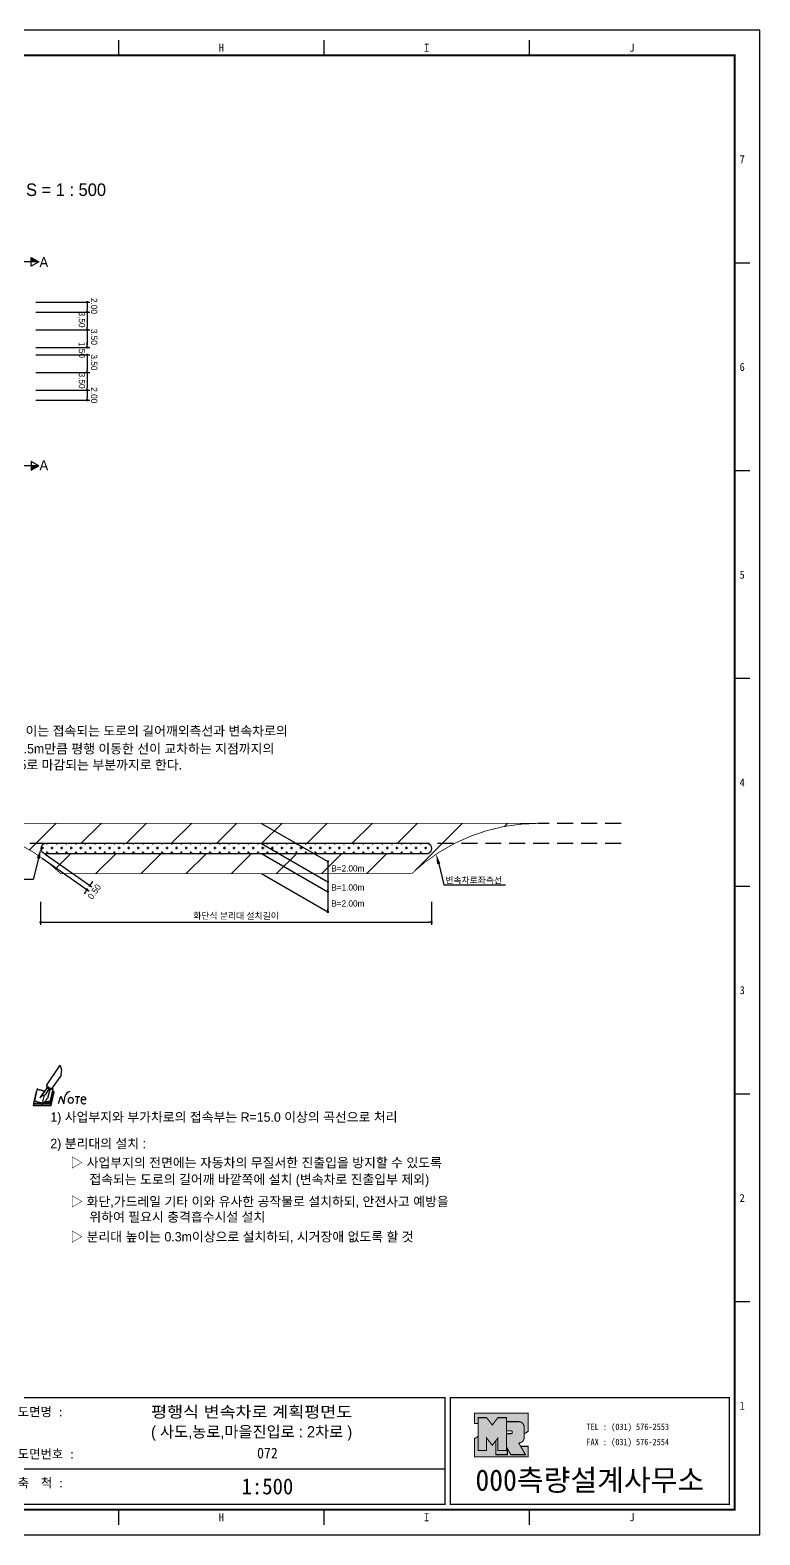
# Model space of a CAD drawing. Header units: millimetres. Extents: x 454 to 878, y -2 to 298.
# Drawn here: x 732.4 to 877.5, y -1.8 to 297.6 of the extents above; entities that cross this region are included whole.
import ezdxf
from ezdxf.enums import TextEntityAlignment as Align

# ---------------------------------------------------------------- set-up
doc = ezdxf.new("R2010")
doc.units = ezdxf.units.MM
doc.linetypes.add('HIDDEN', pattern=[9.525, 6.35, -3.175])
for name, color, linetype in [('CM-LANE-0030', 30, 'Continuous'), ('CZ-DIMT-0002', 7, 'Continuous'), ('CZ-LIN2-0003', 3, 'Continuous'), ('CZ-LINE-0001', 7, 'Continuous'), ('CZ-TEXT-BOX0', 7, 'Continuous'), ('TITLE', 7, 'Continuous')]:
    doc.layers.add(name, color=color, linetype=linetype)
doc.styles.add('돋움', font='')
doc.styles.add('돋음체', font='')
doc.styles.get('돋움').set_extended_font_data('Dotum')
doc.styles.get('돋음체').set_extended_font_data('DotumChe')

# ---------------------------------------------------------------- blocks, each defined once
blk = doc.blocks.new('note')
for p, q in [((0.85, 3.5), (3.53, 7.57)), ((3.53, 7.57), (3.8, 6.64)), ((3.8, 6.64), (3.69, 5.72)), ((1, 3.1), (0.75, 2.77)), ((0.85, 3.5), (1.8, 2.79)), ((1, 3.4), (0.85, 3.21)), ((0.85, 3.21), (1.52, 2.71)), ((1.8, 2.79), (3.74, 5.46)), ((3.69, 5.72), (3.74, 5.46)), ((-1.24, 2.36), (-1.77, 0)), ((-1.77, 0), (1.77, 0)), ((-1.77, 0), (-1.77, -0.3)), ((-1.53, 0.52), (-1.55, 0.54)), ((-1.01, 2.9), (-1.53, 0.52)), ((-1.48, 0.48), (-1.53, 0.52)), ((-1.43, 0.44), (-1.48, 0.48)), ((-1.38, 0.41), (-1.43, 0.44)), ((-1.33, 0.4), (-1.38, 0.41)), ((-1.27, 0.37), (-1.33, 0.4)), ((-1.22, 0.35), (-1.27, 0.37)), ((-1.13, 2.36), (-1.24, 2.36)), ((-1.17, 0.33), (-1.22, 0.35)), ((-1.12, 0.32), (-1.17, 0.33)), ((-1.02, 0.25), (-1.12, 0.32)), ((-0.97, 0.22), (-1.02, 0.25)), ((-1, 2.9), (-1.01, 2.9)), ((-0.98, 2.85), (-1, 2.9)), ((-0.95, 2.8), (-0.98, 2.85)), ((-0.93, 0.21), (-0.97, 0.22)), ((-0.9, 2.75), (-0.95, 2.8)), ((-0.88, 0.19), (-0.93, 0.21)), ((-0.85, 2.72), (-0.9, 2.75)), ((-0.8, 0.18), (-0.88, 0.19)), ((-0.79, 2.69), (-0.85, 2.72)), ((-0.75, 0.17), (-0.8, 0.18)), ((-0.74, 2.68), (-0.79, 2.69)), ((-0.7, 0.16), (-0.75, 0.17)), ((-0.69, 2.65), (-0.74, 2.68)), ((-0.64, 0.15), (-0.7, 0.16)), ((-0.64, 2.65), (-0.69, 2.65)), ((-0.59, 2.63), (-0.64, 2.65)), ((-0.58, 0.14), (-0.64, 0.15)), ((-0.54, 2.62), (-0.59, 2.63)), ((-0.53, 0.13), (-0.58, 0.14)), ((-0.48, 2.61), (-0.54, 2.62)), ((-0.48, 0.12), (-0.53, 0.13)), ((-0.43, 2.61), (-0.48, 2.61)), ((-0.43, 0.11), (-0.48, 0.12)), ((0.75, 2.77), (-0.46, 1.16)), ((0.37, 2.24), (-0.46, 1.16)), ((-0.46, 1.16), (-0.08, 1.47)), ((-0.38, 2.59), (-0.43, 2.61)), ((-0.38, 0.08), (-0.43, 0.11)), ((-0.33, 2.59), (-0.38, 2.59)), ((-0.29, 0.06), (-0.38, 0.08)), ((-0.27, 2.58), (-0.33, 2.59)), ((-0.23, 0.05), (-0.29, 0.06)), ((-0.22, 2.57), (-0.27, 2.58)), ((-0.16, 0.04), (-0.23, 0.05)), ((-0.17, 2.56), (-0.22, 2.57)), ((-0.12, 2.55), (-0.17, 2.56)), ((-0.11, 0.03), (-0.16, 0.04)), ((-0.07, 2.53), (-0.12, 2.55)), ((-0.04, 0.02), (-0.11, 0.03)), ((-0.08, 1.47), (0.72, 1.75)), ((-0.01, 2.51), (-0.07, 2.53)), ((-0.05, -0.3), (-0.05, 0)), ((0, 0), (-0.04, 0.02)), ((0.04, 2.5), (-0.01, 2.51)), ((0.37, 1.63), (0, 0)), ((0, 0), (1.6, 0.53)), ((0, 0), (1.65, 0.18)), ((0, 0.01), (0.06, 0.04)), ((0, -0.3), (0, 0)), ((0.09, 2.48), (0.04, 2.5)), ((0.05, -0.3), (0.05, 0)), ((0.06, 0.04), (0.11, 0.07)), ((0.14, 2.48), (0.09, 2.48)), ((0.11, 0.07), (0.16, 0.09)), ((0.2, 2.47), (0.14, 2.48)), ((0.16, 0.09), (0.21, 0.12)), ((0.26, 2.43), (0.18, 2.46)), ((0.21, 0.12), (0.27, 0.14)), ((0.34, 2.4), (0.26, 2.43)), ((0.27, 0.14), (0.36, 0.19)), ((0.45, 2.37), (0.34, 2.4)), ((0.36, 0.19), (0.41, 0.22)), ((0.41, 0.22), (0.46, 0.27)), ((0.46, 0.27), (0.51, 0.3)), ((0.51, 0.3), (0.56, 0.34)), ((0.56, 0.34), (0.6, 0.4)), ((0.6, 0.4), (0.64, 0.45)), ((0.64, 0.45), (0.67, 0.51)), ((0.67, 0.51), (0.74, 0.58)), ((0.72, 1.75), (1.16, 2.53)), ((0.74, 0.58), (0.79, 0.63)), ((0.79, 0.63), (0.83, 0.68)), ((0.83, 0.68), (0.86, 0.73)), ((0.86, 0.73), (0.89, 0.79)), ((0.89, 0.84), (0.92, 0.89)), ((0.89, 0.79), (0.89, 0.84)), ((0.92, 0.89), (0.96, 0.95)), ((0.96, 0.95), (1.01, 0.97)), ((1.47, 2.74), (1.01, 0.97)), ((1.16, 2.53), (1.37, 2.82)), ((2.13, 2.84), (1.44, 2.63)), ((1.52, 2.71), (1.66, 2.9)), ((1.6, 0.53), (2.13, 2.84)), ((1.65, 0.18), (2.19, 2.48)), ((1.77, 0), (2.3, 2.36)), ((1.77, -0.3), (2.3, 2.07)), ((1.77, -0.38), (2.3, 1.99)), ((1.77, -0.44), (2.3, 1.93)), ((1.77, 0), (1.77, -0.3)), ((2.19, 2.48), (2.04, 2.47)), ((2.3, 2.36), (2.16, 2.36)), ((2.3, 2.36), (2.3, 2.07)), ((3.21, -0.08), (3.68, 1.4)), ((3.68, 1.4), (4.26, -0.14)), ((4.26, -0.14), (4.56, 1.44)), ((6.55, 1.34), (7.46, 1.34)), ((7.01, 1.34), (6.87, -0.11)), ((7.71, 0.77), (7.71, 0.55)), ((7.71, 0.77), (8.67, 0.77)), ((-1.77, -0.3), (1.77, -0.3)), ((-1.77, -0.43), (-1.77, -0.3)), ((-1.77, -0.37), (1.77, -0.37)), ((-1.77, -0.43), (1.77, -0.43))]:
    blk.add_line(p, q)
for centre, major_axis, start_param, end_param in [((0.4, 2.31), (0.0702, 0.0702), 3.283946, 6.425539), ((5.68, 1.23), (-0.806, 0.806), -0.591174, 0.597824), ((5.66, 0.58), (-0.378, 0.378), 3.926991, 10.210176), ((8.3, 0.49), (0.422, 0.422), 2.265602, 4.634911), ((8.19, 0.77), (-0.342, 0.342), 3.926991, 7.068583)]:
    blk.add_ellipse(centre, major_axis=major_axis, ratio=1, start_param=start_param, end_param=end_param)
blk = doc.blocks.new('_Dot')
at = {"color": 0, "linetype": 'ByBlock', "lineweight": -2}
blk.add_line((-0.5, 0), (-1, 0), dxfattribs=at)
at = {"color": 0, "linetype": 'ByBlock', "const_width": 0.5}
blk.add_lwpolyline([(-0.25, 0, 1), (0.25, 0, 1)], format="xyb", close=True, dxfattribs=at)

msp = doc.modelspace()

# ---------------------------------------------------------------- hatches: boundary and pattern name
at = {"layer": 'CM-LANE-0030'}
h = msp.add_hatch(dxfattribs=at)
h.set_pattern_fill('ANSI31', color=256, scale=2, style=0)
h.set_pattern_definition([(45, (-566.4804, 595.911), (-4.490128, 4.490128), [])])
h.paths.add_polyline_path([(808.31, 129.8, -0.191871), (833.41, 139.8), (713.41, 139.8, -0.191871), (738.51, 129.8)])
h.paths.add_polyline_path([(735.23, 133.8, 0.002096), (734.97, 133.99, -0.732581), (735.55, 135.8), (811.27, 135.8, -0.732581), (811.85, 133.99, 0.002096), (811.59, 133.8)], flags=16)
at = {"layer": 'CZ-LIN2-0003'}
h = msp.add_hatch(dxfattribs=at)
h.set_pattern_fill('CROSS', color=256, scale=0.15, style=0)
h.set_pattern_definition([(0, (-566.4804, 595.9112), (0.9525, 0.9525), [0.47625, -1.42875]), (90, (-566.2423, 595.6731), (-0.9525, 0.9525), [0.47625, -1.42875])])
h.paths.add_polyline_path([(735.55, 135.8, 0.732581), (734.97, 133.99, -0.002096), (735.23, 133.8), (811.59, 133.8, -0.002096), (811.85, 133.99, 0.732581), (811.27, 135.8)])
at = {"layer": 'CZ-LINE-0001'}
for points in [[(732.61, 252.4), (732.61, 251.52), (734.13, 251.52)], [(734.13, 210.92), (732.61, 210.92), (732.61, 210.04)]]:
    msp.add_hatch(color=256, dxfattribs=at).paths.add_polyline_path(points)
at = {"layer": 'TITLE', "ltscale": 150}
h = msp.add_hatch(color=8, dxfattribs=at)
edge = h.paths.add_edge_path()
edge.add_line((831.46, 22.47), (820.79, 22.47))
edge.add_line((820.79, 22.47), (820.79, 20.39))
edge.add_line((820.79, 20.39), (821.5, 20.39))
edge.add_line((821.5, 20.39), (821.5, 21.57))
edge.add_line((821.5, 21.57), (823.19, 21.57))
edge.add_line((823.19, 21.57), (824.32, 20.11))
edge.add_line((824.32, 20.11), (825.45, 21.57))
edge.add_line((825.45, 21.57), (827.14, 21.57))
edge.add_line((827.14, 21.57), (827.14, 20.77))
edge.add_line((827.14, 20.77), (829.58, 20.77))
edge.add_arc((829.58, 19.7), 1.07, 0, 90, ccw=False)
edge.add_line((830.65, 19.7), (830.65, 18.33))
edge.add_line((830.65, 18.33), (831.46, 18.84))
edge.add_line((831.46, 18.84), (831.46, 22.47))
h.paths.add_polyline_path([(825.01, 16.95), (824.32, 16.07), (823.19, 17.52), (823.19, 15.01), (821.5, 15.01), (821.5, 17.86), (820.79, 17.41), (820.79, 13.78), (831.46, 13.78), (831.46, 15.86), (829.96, 15.86), (830.92, 14.21), (828.02, 14.21), (827.32, 15.42), (827.32, 14.21), (825.01, 14.21)])
msp.add_hatch(color=5, dxfattribs=at).paths.add_polyline_path([(827.14, 21.57), (825.45, 21.57), (824.32, 20.11), (823.19, 21.57), (821.5, 21.57), (821.5, 15.01), (823.19, 15.01), (823.19, 17.52), (824.32, 16.07), (825.45, 17.52), (825.45, 15.01), (827.14, 15.01)])
h = msp.add_hatch(color=161, dxfattribs=at)
edge = h.paths.add_edge_path()
edge.add_arc((829.58, 19.7), 1.07, 360, 450)
edge.add_line((829.58, 20.77), (827.14, 20.77))
edge.add_line((827.14, 20.77), (827.14, 18.92))
edge.add_line((827.14, 18.92), (828.14, 18.92))
edge.add_arc((828.14, 18.8), 0.113, 0, 90, ccw=False)
edge.add_line((828.25, 18.8), (828.25, 18.49))
edge.add_arc((828.14, 18.49), 0.113, 270, 360, ccw=False)
edge.add_line((828.14, 18.38), (827.14, 18.38))
edge.add_line((827.14, 18.38), (827.14, 15.01))
edge.add_line((827.14, 15.01), (825.45, 15.01))
edge.add_line((825.45, 15.01), (825.45, 17.52))
edge.add_line((825.45, 17.52), (825.01, 16.95))
edge.add_line((825.01, 16.95), (825.01, 14.21))
edge.add_line((825.01, 14.21), (827.32, 14.21))
edge.add_line((827.32, 14.21), (827.32, 15.42))
edge.add_line((827.32, 15.42), (828.02, 14.21))
edge.add_line((828.02, 14.21), (830.92, 14.21))
edge.add_line((830.92, 14.21), (829.58, 16.53))
edge.add_arc((829.58, 17.59), 1.07, 270, 360)
edge.add_line((830.65, 17.59), (830.65, 19.7))

# ---------------------------------------------------------------- linework, layer by layer
at = {"color": 0, "linetype": 'ByBlock', "lineweight": -2}
for p, q in [((743.77, 243.25), (743.77, 243)), ((743.77, 241.75), (743.77, 242)), ((743.77, 241.25), (743.77, 241)), ((743.77, 238.25), (743.77, 238.5)), ((743.77, 237.75), (743.77, 237.5)), ((743.77, 234.75), (743.77, 235)), ((743.77, 234.75), (743.77, 235)), ((743.77, 232.75), (743.77, 232.5)), ((743.77, 232.75), (743.77, 232.5)), ((743.77, 229.75), (743.77, 230)), ((743.77, 229.25), (743.77, 229)), ((743.77, 226.25), (743.77, 226.5)), ((743.77, 225.75), (743.77, 225.5)), ((743.77, 224.25), (743.77, 224.5)), ((791.61, 131.95), (791.61, 131.7)), ((743.57, 126.41), (743.43, 126.21)), ((744.43, 127.64), (744.58, 127.85)), ((791.61, 127.95), (791.61, 127.7)), ((791.61, 126.45), (791.61, 126.7)), ((791.61, 122.45), (791.61, 122.7))]:
    msp.add_line(p, q, dxfattribs=at)
at = {"color": 0, "linetype": 'ByBlock', "const_width": 0.25}
for points in [[(743.77, 243.38, 1), (743.77, 243.63, 1)], [(743.77, 241.38, 1), (743.77, 241.63, 1)], [(743.77, 241.63, 1), (743.77, 241.38, 1)], [(743.77, 237.88, 1), (743.77, 238.13, 1)], [(743.77, 238.13, 1), (743.77, 237.88, 1)], [(743.77, 234.63, 1), (743.77, 234.38, 1)], [(743.77, 234.63, 1), (743.77, 234.38, 1)], [(743.77, 232.88, 1), (743.77, 233.13, 1)], [(743.77, 232.88, 1), (743.77, 233.13, 1)], [(743.77, 229.38, 1), (743.77, 229.63, 1)], [(743.77, 229.63, 1), (743.77, 229.38, 1)], [(743.77, 226.13, 1), (743.77, 225.88, 1)], [(743.77, 225.88, 1), (743.77, 226.13, 1)], [(743.77, 224.13, 1), (743.77, 223.88, 1)], [(791.61, 132.08, 1), (791.61, 132.33, 1)], [(743.64, 126.52, 1), (743.79, 126.72, 1)], [(744.36, 127.54, 1), (744.22, 127.33, 1)], [(791.61, 128.08, 1), (791.61, 128.33, 1)], [(791.61, 126.33, 1), (791.61, 126.08, 1)], [(791.61, 122.33, 1), (791.61, 122.08, 1)]]:
    msp.add_lwpolyline(points, format="xyb", close=True, dxfattribs=at)
at = {"layer": 'CM-LANE-0030', "const_width": 0.15}
msp.add_lwpolyline([(713.41, 139.8), (833.41, 139.8, 0.191871), (808.31, 129.8), (738.51, 129.8, 0.191871)], format="xyb", close=True, dxfattribs=at)
at = {"layer": 'CZ-LIN2-0003'}
msp.add_lwpolyline([(811.59, 133.8, -0.002096), (811.85, 133.99, 0.732581), (811.27, 135.8), (735.55, 135.8, 0.732581), (734.97, 133.99, -0.002096), (735.23, 133.8)], format="xyb", close=True, dxfattribs=at)
at = {"layer": 'CZ-LINE-0001'}
for p, q in [((734.13, 251.52), (729.22, 251.52)), ((732.61, 250.64), (732.61, 252.4)), ((732.61, 252.4), (734.13, 251.52)), ((734.13, 251.52), (732.61, 250.64)), ((733.54, 243.5), (744.27, 243.5)), ((743.77, 243), (743.77, 242)), ((733.54, 241.5), (744.27, 241.5)), ((733.54, 241.5), (744.27, 241.5)), ((743.77, 241), (743.77, 238.5)), ((733.54, 238), (744.27, 238)), ((733.54, 238), (744.27, 238)), ((743.77, 237.5), (743.77, 235)), ((733.54, 234.5), (744.27, 234.5)), ((733.54, 234.5), (744.27, 234.5)), ((743.77, 235), (743.77, 235.5)), ((733.54, 233), (744.27, 233)), ((733.54, 233), (744.27, 233)), ((743.77, 232.5), (743.77, 232)), ((743.77, 232.5), (743.77, 230)), ((733.54, 229.5), (744.27, 229.5)), ((733.54, 229.5), (744.27, 229.5)), ((743.77, 229), (743.77, 226.5)), ((733.54, 226), (744.27, 226)), ((733.54, 226), (744.27, 226)), ((743.77, 225.5), (743.77, 224.5)), ((733.54, 224), (744.27, 224)), ((734.13, 210.92), (729.22, 210.92)), ((734.13, 210.92), (732.61, 211.8)), ((732.61, 211.8), (732.61, 210.04)), ((732.61, 210.04), (734.13, 210.92)), ((778.44, 139.8), (791.61, 132.2)), ((778.44, 135.8), (791.61, 128.2)), ((734.8, 132.88), (744.12, 126.33)), ((735.38, 133.7), (744.7, 127.15)), ((778.44, 133.8), (791.61, 126.2)), ((791.61, 132.2), (791.61, 122.2)), ((778.44, 129.8), (791.61, 122.2)), ((743.43, 126.21), (743.14, 125.8)), ((744.58, 127.85), (744.87, 128.25)), ((734.49, 124.18), (734.49, 119.64)), ((812.23, 124.18), (812.23, 119.64)), ((734.99, 120.14), (811.73, 120.14))]:
    msp.add_line(p, q, dxfattribs=at)
at = {"layer": 'CZ-LINE-0001', "linetype": 'HIDDEN', "ltscale": 0.5}
for p, q in [((849.93, 139.8), (833.41, 139.8)), ((735.55, 135.8), (696.89, 135.8)), ((849.93, 135.8), (811.27, 135.8))]:
    msp.add_line(p, q, dxfattribs=at)
at = {"layer": 'CZ-LINE-0001'}
msp.add_lwpolyline([(734.06, 132.82), (733.01, 128.64), (726.66, 128.64)], dxfattribs=at)
at = {"layer": 'CZ-LINE-0001', "extrusion": (0, 0, -1)}
msp.add_lwpolyline([(-813.66, 131.74), (-814.71, 127.56), (-826.94, 127.56)], dxfattribs=at)
at = {"layer": 'CZ-LINE-0001'}
msp.add_solid([(733.73, 132.9), (734.54, 134.76), (734.38, 132.74)], dxfattribs=at)
at = {"layer": 'CZ-LINE-0001', "extrusion": (0, 0, -1)}
msp.add_solid([(-813.98, 131.82), (-813.17, 133.68), (-813.33, 131.66)], dxfattribs=at)
at = {"layer": 'TITLE', "color": 7, "linetype": 'Continuous'}
for p, q in [((750.04, 292.58), (750.04, 295.6)), ((790.86, 292.58), (790.86, 295.6)), ((831.69, 292.58), (831.69, 295.6)), ((875.53, 251.25), (872.51, 251.25)), ((875.53, 209.92), (872.51, 209.92)), ((875.53, 168.59), (872.51, 168.59)), ((875.53, 127.26), (872.51, 127.26)), ((875.53, 85.93), (872.51, 85.93)), ((875.53, 44.6), (872.51, 44.6)), ((750.04, 0.25), (750.04, 3.28)), ((790.86, 0.25), (790.86, 3.28)), ((831.69, 0.25), (831.69, 3.28))]:
    msp.add_line(p, q, dxfattribs=at)
at = {"layer": 'TITLE', "ltscale": 150}
msp.add_line((728.34, 11.41), (814.95, 11.41), dxfattribs=at)
at = {"layer": 'TITLE'}
msp.add_line((872.62, 3.28), (463.76, 3.28), dxfattribs=at)
msp.add_lwpolyline([(454.18, -1.76), (877.54, -1.76), (877.54, 297.62), (454.18, 297.62)], close=True, dxfattribs=at)
at = {"layer": 'TITLE', "linetype": 'Continuous', "const_width": 0.403}
msp.add_lwpolyline([(464.26, 3.28), (464.26, 292.58), (872.51, 292.58), (872.51, 3.28)], close=True, dxfattribs=at)
at = {"layer": 'TITLE', "ltscale": 150}
for points, const_width in [([(728.34, 25.56), (814.95, 25.56), (814.95, 4.34), (728.34, 4.34)], 0.265), ([(871.45, 25.56), (871.45, 4.34), (816.01, 4.34), (816.01, 25.56), (871.45, 25.56)], 0.265), ([(827.14, 21.57), (825.45, 21.57), (824.32, 20.11), (823.19, 21.57), (821.5, 21.57), (821.5, 15.01), (823.19, 15.01), (823.19, 17.52), (824.32, 16.07), (825.45, 17.52), (825.45, 15.01), (827.14, 15.01)], 0.212), ([(825.01, 16.95), (824.32, 16.07), (823.19, 17.52), (823.19, 15.01), (821.5, 15.01), (821.5, 17.86), (820.79, 17.41), (820.79, 13.78), (831.46, 13.78), (831.46, 15.86), (829.96, 15.86), (830.92, 14.21), (828.02, 14.21), (827.32, 15.42), (827.32, 14.21), (825.01, 14.21)], 0.212)]:
    msp.add_lwpolyline(points, close=True, dxfattribs=dict(at, const_width=const_width))
at = {"layer": 'TITLE', "ltscale": 150, "const_width": 0.212}
for points in [[(831.46, 22.47), (820.79, 22.47), (820.79, 20.39), (821.5, 20.39), (821.5, 21.57), (823.19, 21.57), (824.32, 20.11), (825.45, 21.57), (827.14, 21.57), (827.14, 20.77), (829.58, 20.77, -0.414214), (830.65, 19.7), (830.65, 18.33), (831.46, 18.84)], [(830.65, 19.7, 0.414214), (829.58, 20.77), (827.14, 20.77), (827.14, 18.92), (828.14, 18.92, -0.414214), (828.25, 18.8), (828.25, 18.49, -0.414214), (828.14, 18.38), (827.14, 18.38), (827.14, 15.01), (825.45, 15.01), (825.45, 17.52), (825.01, 16.95), (825.01, 14.21), (827.32, 14.21), (827.32, 15.42), (828.02, 14.21), (830.92, 14.21), (829.58, 16.53, 0.414214), (830.65, 17.59)]]:
    msp.add_lwpolyline(points, format="xyb", close=True, dxfattribs=at)

# ---------------------------------------------------------------- block references
at = {"layer": 'CZ-LINE-0001', "xscale": 0.5, "yscale": 0.5, "zscale": 0.5, "rotation": 180}
msp.add_blockref('_Dot', (734.49, 120.14), dxfattribs=at)
at = {"layer": 'CZ-LINE-0001', "xscale": 0.5, "yscale": 0.5, "zscale": 0.5}
msp.add_blockref('_Dot', (812.23, 120.14), dxfattribs=at)
at = {"layer": 'CZ-TEXT-BOX0'}
msp.add_blockref('note', (734.83, 84.12), dxfattribs=at)

# ---------------------------------------------------------------- texts
at = {"layer": 'CZ-DIMT-0002', "style": '돋움'}
for p in [(735.13, 251.46), (735.13, 211.03)]:
    msp.add_text('A', height=2, dxfattribs=at).set_placement(p, align=Align.MIDDLE_CENTER)
for s, p in [('2.00', (744.52, 244.32)), ('3.50', (742.09, 241.62)), ('3.50', (744.52, 238.16)), ('1.50', (742.09, 235.57)), ('3.50', (744.52, 233.09)), ('3.50', (742.09, 229.48)), ('2.00', (744.52, 226.56))]:
    msp.add_text(s, height=1.25, rotation=270, dxfattribs=at).set_placement(p)
for s, p in [('○ 분리대 설치길이는 접속되는 도로의 길어깨외측선과 변속차로의', (713.46, 158.2)), ('좌측선에서 0.5m만큼 평행 이동한 선이 교차하는 지점까지의', (717.31, 154.65)), ('길이중 R=0.5로 마감되는 부분까지로 한다.', (717.31, 151.45)), ('1) 사업부지와 부가차로의 접속부는 R=15.0 이상의 곡선으로 처리', (736.43, 81.37)), ('2) 분리대의 설치 :', (736.43, 76.1)), ('▷ 사업부지의 전면에는 자동차의 무질서한 진출입을 방지할 수 있도록', (740.41, 72.3)), ('접속되는 도로의 길어깨 바깥쪽에 설치 (변속차로 진출입부 제외)', (744.19, 68.97)), ('▷ 화단,가드레일 기타 이와 유사한 공작물로 설치하되, 안전사고 예방을', (740.41, 64.57)), ('위하여 필요시 충격흡수시설 설치', (744.19, 61.5)), ('▷ 분리대 높이는 0.3m이상으로 설치하되, 시거장애 없도록 할 것', (740.41, 57.56))]:
    msp.add_text(s, height=1.875, dxfattribs=at).set_placement(p, align=Align.MIDDLE_LEFT)
for s, p in [('B=2.00m', (792.3, 130.22)), ('변속차로좌측선', (814.99, 127.87)), ('B=1.00m', (792.3, 126.43)), ('B=2.00m', (792.3, 123.24))]:
    msp.add_text(s, height=1.25, dxfattribs=at).set_placement(p)
at = {"layer": 'CZ-DIMT-0002', "insert": (745.18, 126.2), "char_height": 1.25, "attachment_point": 5, "rotation": 54.9032, "style": '돋움'}
msp.add_mtext('\\A1;0.50', dxfattribs=at)
at = {"layer": 'CZ-LINE-0001', "insert": (773.36, 121.34), "char_height": 1.25, "attachment_point": 5, "style": '돋움'}
msp.add_mtext('\\A1;화단식 분리대 설치길이', dxfattribs=at)
at = {"layer": 'TITLE', "color": 3, "linetype": 'Continuous', "style": '돋음체'}
for s, p in [('H', (770.45, 294.09)), ('I', (811.27, 294.09)), ('J', (852.1, 294.09)), ('7', (874.02, 271.92)), ('6', (874.02, 230.59)), ('5', (874.02, 189.26)), ('4', (874.02, 147.93)), ('3', (874.02, 106.6)), ('2', (874.02, 65.27)), ('1', (874.02, 23.95)), ('H', (770.45, 1.76)), ('I', (811.27, 1.76)), ('J', (852.1, 1.76))]:
    msp.add_text(s, height=1.59, dxfattribs=at).set_placement(p, align=Align.MIDDLE)
at = {"layer": 'TITLE', "style": '돋움'}
msp.add_text('S = 1 : 500', height=2.5, dxfattribs=at).set_placement((731.59, 265.86), align=Align.MIDDLE_LEFT)
for s, width, p, p2 in [('평행식 변속차로 계획평면도', 1.010039, (756.46, 21.59), (796.46, 21.59)), ('( 사도,농로,마을진입로 : 2차로 )', 0.86695, (756.46, 17.64), (796.46, 17.64))]:
    msp.add_text(s, height=2.25, dxfattribs=dict(at, width=width)).set_placement(p, p2, align=Align.FIT)
at = {"layer": 'TITLE', "style": '돋음체'}
for s, p in [('도면명 :', (729.93, 21.84)), ('도면번호 :', (729.93, 13.45)), ('축  척 :', (729.93, 7.7))]:
    msp.add_text(s, height=1.804, dxfattribs=at).set_placement(p)
at = {"layer": 'TITLE', "color": 180, "style": '돋음체'}
for s, p in [('TEL : (031) 576-2553', (843.03, 19.11)), ('FAX : (031) 576-2554', (843.03, 16.09))]:
    msp.add_text(s, height=1.2733, dxfattribs=at).set_placement(p)
at = {"layer": 'TITLE', "linetype": 'Continuous', "style": '돋음체'}
for s, height, p in [('072', 2.122, (779.6, 14.51)), ('1:500', 3.183, (779.6, 7.87))]:
    msp.add_text(s, height=height, dxfattribs=at).set_placement(p, align=Align.MIDDLE)
at = {"layer": 'TITLE', "color": 180, "style": '돋음체'}
msp.add_text('000측량설계사무소', height=4.244, dxfattribs=at).set_placement((843.73, 7.02), align=Align.CENTER)

doc.saveas('drawing.dxf')
